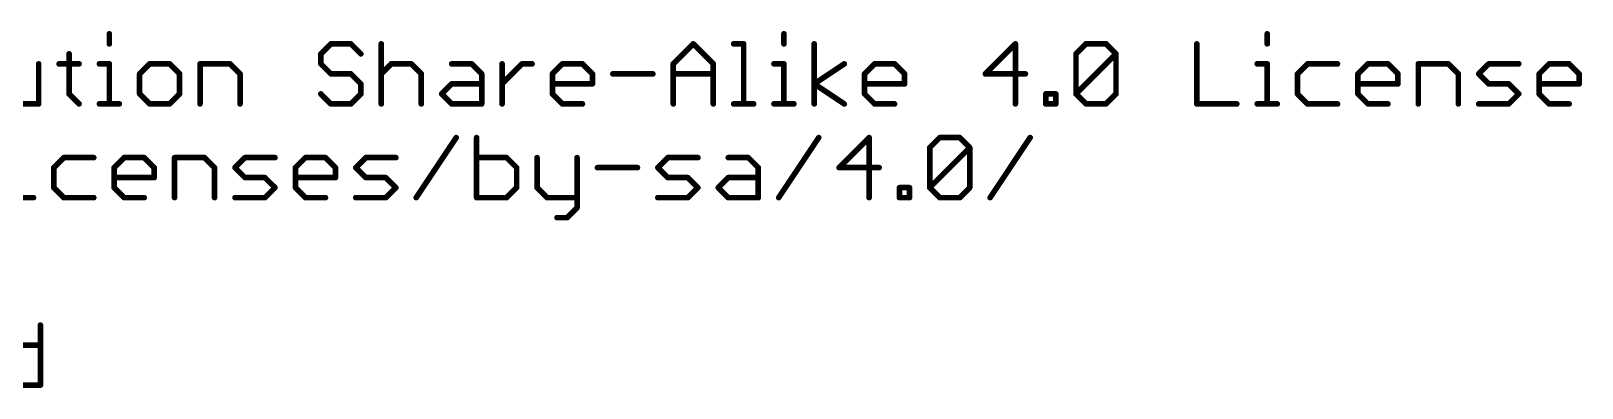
# Model space of a CAD drawing. Extents: x -29 to 79, y -27 to 74.
# Drawn here: x 35.87 to 77.9, y -26.67 to -17 of the extents above; entities that cross this region are included whole.
import ezdxf

# ---------------------------------------------------------------- set-up
doc = ezdxf.new("R2010")
doc.units = 0
doc.layers.add('51', color=53, linetype='CONTINUOUS')

msp = doc.modelspace()

# ---------------------------------------------------------------- linework, layer by layer
at = {"layer": '51', "const_width": 0.1524}
for points in [[(37.9879, -17.0756), (37.9879, -17.3468)], [(56.2695, -17.0756), (56.2695, -17.3468)], [(69.3667, -17.0756), (69.3667, -17.3468)], [(36.8965, -17.618), (36.8965, -18.7026)], [(43.9908, -17.3468), (43.7197, -17.618)], [(43.7197, -17.618), (43.7197, -17.8891)], [(44.5331, -17.3468), (43.9908, -17.3468)], [(44.8043, -17.618), (44.5331, -17.3468)], [(45.3568, -17.3468), (45.3568, -18.9738)], [(53.2697, -17.8891), (53.8121, -17.3468)], [(53.8121, -17.3468), (54.3544, -17.8891)], [(54.9069, -17.3468), (55.1781, -17.3468)], [(55.1781, -17.3468), (55.1781, -18.9738)], [(57.0898, -18.9738), (57.0898, -17.3468)], [(62.5419, -17.3468), (61.7284, -18.1603)], [(62.5419, -18.9738), (62.5419, -17.3468)], [(64.1841, -17.618), (64.4553, -17.3468)], [(64.1841, -18.7026), (64.1841, -17.618)], [(64.1841, -18.7026), (65.2688, -17.618)], [(64.4553, -17.3468), (64.9976, -17.3468)], [(64.9976, -17.3468), (65.2688, -17.618)], [(65.2688, -17.618), (65.2688, -18.7026)], [(67.4584, -17.3468), (67.4584, -18.9738)], [(36.0728, -18.9738), (36.0728, -17.8891)], [(36.6253, -17.8891), (37.1676, -17.8891)], [(37.7167, -17.8891), (37.9879, -17.8891)], [(37.9879, -17.8891), (37.9879, -18.9738)], [(39.0793, -17.8891), (38.8082, -18.1603)], [(39.6217, -17.8891), (39.0793, -17.8891)], [(39.8928, -18.1603), (39.6217, -17.8891)], [(40.4453, -18.9738), (40.4453, -17.8891)], [(40.4453, -17.8891), (41.2588, -17.8891)], [(41.2588, -17.8891), (41.53, -18.1603)], [(43.7197, -17.8891), (43.9908, -18.1603)], [(45.3568, -18.1603), (45.628, -17.8891)], [(45.628, -17.8891), (46.1703, -17.8891)], [(46.1703, -17.8891), (46.4415, -18.1603)], [(47.2651, -17.8891), (47.8075, -17.8891)], [(47.8075, -17.8891), (48.0786, -18.1603)], [(48.6311, -18.9738), (48.6311, -17.8891)], [(48.6311, -18.4315), (49.1735, -17.8891)], [(49.1735, -17.8891), (49.4446, -17.8891)], [(49.9954, -18.1603), (50.2666, -17.8891)], [(50.2666, -17.8891), (50.8089, -17.8891)], [(50.8089, -17.8891), (51.0801, -18.1603)], [(53.2697, -18.9738), (53.2697, -17.8891)], [(54.3544, -17.8891), (54.3544, -18.9738)], [(55.9983, -17.8891), (56.2695, -17.8891)], [(56.2695, -17.8891), (56.2695, -18.9738)], [(57.0898, -18.4315), (57.9033, -17.8891)], [(58.4541, -18.1603), (58.7252, -17.8891)], [(58.7252, -17.8891), (59.2676, -17.8891)], [(59.2676, -17.8891), (59.5387, -18.1603)], [(69.0956, -17.8891), (69.3667, -17.8891)], [(69.3667, -17.8891), (69.3667, -18.9738)], [(70.4582, -17.8891), (70.187, -18.1603)], [(71.2717, -17.8891), (70.4582, -17.8891)], [(71.8242, -18.1603), (72.0953, -17.8891)], [(72.0953, -17.8891), (72.6377, -17.8891)], [(72.6377, -17.8891), (72.9088, -18.1603)], [(73.4613, -18.9738), (73.4613, -17.8891)], [(73.4613, -17.8891), (74.2748, -17.8891)], [(74.2748, -17.8891), (74.546, -18.1603)], [(75.0985, -18.1603), (75.3696, -17.8891)], [(75.3696, -17.8891), (76.1831, -17.8891)], [(76.7356, -18.1603), (77.0068, -17.8891)], [(77.0068, -17.8891), (77.5491, -17.8891)], [(77.5491, -17.8891), (77.8203, -18.1603)], [(38.8082, -18.1603), (38.8082, -18.7026)], [(39.8928, -18.7026), (39.8928, -18.1603)], [(41.53, -18.1603), (41.53, -18.9738)], [(43.9908, -18.1603), (44.5331, -18.1603)], [(44.5331, -18.1603), (44.8043, -18.4315)], [(44.8043, -18.4315), (44.8043, -18.7026)], [(46.4415, -18.1603), (46.4415, -18.9738)], [(46.994, -18.7026), (47.2651, -18.4315)], [(47.2651, -18.4315), (48.0786, -18.4315)], [(48.0786, -18.1603), (48.0786, -18.9738)], [(49.9954, -18.7026), (49.9954, -18.1603)], [(51.0801, -18.4315), (49.9954, -18.4315)], [(51.0801, -18.1603), (51.0801, -18.4315)], [(51.6326, -18.1603), (52.7172, -18.1603)], [(53.2697, -18.1603), (54.3544, -18.1603)], [(57.9033, -18.9738), (57.0898, -18.4315)], [(58.4541, -18.7026), (58.4541, -18.1603)], [(59.5387, -18.4315), (58.4541, -18.4315)], [(59.5387, -18.1603), (59.5387, -18.4315)], [(61.7284, -18.1603), (62.813, -18.1603)], [(70.187, -18.1603), (70.187, -18.7026)], [(71.8242, -18.7026), (71.8242, -18.1603)], [(72.9088, -18.4315), (71.8242, -18.4315)], [(72.9088, -18.1603), (72.9088, -18.4315)], [(74.546, -18.1603), (74.546, -18.9738)], [(75.3696, -18.4315), (75.0985, -18.1603)], [(75.912, -18.4315), (75.3696, -18.4315)], [(76.1831, -18.7026), (75.912, -18.4315)], [(76.7356, -18.7026), (76.7356, -18.1603)], [(77.8203, -18.4315), (76.7356, -18.4315)], [(77.8203, -18.1603), (77.8203, -18.4315)], [(35.2593, -18.9738), (36.0728, -18.9738)], [(36.8965, -18.7026), (37.1676, -18.9738)], [(37.7167, -18.9738), (38.2591, -18.9738)], [(38.8082, -18.7026), (39.0793, -18.9738)], [(39.0793, -18.9738), (39.6217, -18.9738)], [(39.6217, -18.9738), (39.8928, -18.7026)], [(43.9908, -18.9738), (43.7197, -18.7026)], [(44.5331, -18.9738), (43.9908, -18.9738)], [(44.8043, -18.7026), (44.5331, -18.9738)], [(47.2651, -18.9738), (46.994, -18.7026)], [(48.0786, -18.9738), (47.2651, -18.9738)], [(50.2666, -18.9738), (49.9954, -18.7026)], [(50.8089, -18.9738), (50.2666, -18.9738)], [(54.9069, -18.9738), (55.4492, -18.9738)], [(55.9983, -18.9738), (56.5407, -18.9738)], [(58.7252, -18.9738), (58.4541, -18.7026)], [(59.2676, -18.9738), (58.7252, -18.9738)], [(63.3655, -18.9738), (63.3655, -18.7026)], [(63.3655, -18.7026), (63.6367, -18.7026)], [(63.6367, -18.9738), (63.3655, -18.9738)], [(63.6367, -18.7026), (63.6367, -18.9738)], [(64.4553, -18.9738), (64.1841, -18.7026)], [(64.9976, -18.9738), (64.4553, -18.9738)], [(65.2688, -18.7026), (64.9976, -18.9738)], [(67.4584, -18.9738), (68.5431, -18.9738)], [(69.0956, -18.9738), (69.6379, -18.9738)], [(70.187, -18.7026), (70.4582, -18.9738)], [(70.4582, -18.9738), (71.2717, -18.9738)], [(72.0953, -18.9738), (71.8242, -18.7026)], [(72.6377, -18.9738), (72.0953, -18.9738)], [(75.0985, -18.9738), (75.912, -18.9738)], [(75.912, -18.9738), (76.1831, -18.7026)], [(77.0068, -18.9738), (76.7356, -18.7026)], [(77.5491, -18.9738), (77.0068, -18.9738)], [(46.3038, -21.5138), (47.3885, -19.8868)], [(47.941, -19.8868), (47.941, -21.5138)], [(56.1267, -21.5138), (57.2114, -19.8868)], [(58.5774, -19.8868), (57.7639, -20.7003)], [(58.5774, -21.5138), (58.5774, -19.8868)], [(60.2196, -20.158), (60.4908, -19.8868)], [(60.2196, -21.2426), (60.2196, -20.158)], [(60.2196, -21.2426), (61.3043, -20.158)], [(60.4908, -19.8868), (61.0331, -19.8868)], [(61.0331, -19.8868), (61.3043, -20.158)], [(61.3043, -20.158), (61.3043, -21.2426)], [(61.8568, -21.5138), (62.9414, -19.8868)], [(36.752, -20.4291), (36.4809, -20.7003)], [(37.5655, -20.4291), (36.752, -20.4291)], [(38.118, -20.7003), (38.3892, -20.4291)], [(38.3892, -20.4291), (38.9315, -20.4291)], [(38.9315, -20.4291), (39.2027, -20.7003)], [(39.7552, -21.5138), (39.7552, -20.4291)], [(39.7552, -20.4291), (40.5687, -20.4291)], [(40.5687, -20.4291), (40.8398, -20.7003)], [(41.3923, -20.7003), (41.6635, -20.4291)], [(41.6635, -20.4291), (42.477, -20.4291)], [(43.0295, -20.7003), (43.3006, -20.4291)], [(43.3006, -20.4291), (43.843, -20.4291)], [(43.843, -20.4291), (44.1141, -20.7003)], [(44.6666, -20.7003), (44.9378, -20.4291)], [(44.9378, -20.4291), (45.7513, -20.4291)], [(48.7544, -20.4291), (47.941, -20.4291)], [(49.0256, -20.7003), (48.7544, -20.4291)], [(49.5781, -20.4291), (49.5781, -21.2426)], [(50.6628, -20.4291), (50.6628, -21.785)], [(52.8524, -20.7003), (53.1236, -20.4291)], [(53.1236, -20.4291), (53.9371, -20.4291)], [(54.7607, -20.4291), (55.3031, -20.4291)], [(55.3031, -20.4291), (55.5742, -20.7003)], [(36.4809, -20.7003), (36.4809, -21.2426)], [(38.118, -21.2426), (38.118, -20.7003)], [(39.2027, -20.9715), (38.118, -20.9715)], [(39.2027, -20.7003), (39.2027, -20.9715)], [(40.8398, -20.7003), (40.8398, -21.5138)], [(41.6635, -20.9715), (41.3923, -20.7003)], [(42.2058, -20.9715), (41.6635, -20.9715)], [(42.477, -21.2426), (42.2058, -20.9715)], [(43.0295, -21.2426), (43.0295, -20.7003)], [(44.1141, -20.9715), (43.0295, -20.9715)], [(44.1141, -20.7003), (44.1141, -20.9715)], [(44.9378, -20.9715), (44.6666, -20.7003)], [(45.4801, -20.9715), (44.9378, -20.9715)], [(45.7513, -21.2426), (45.4801, -20.9715)], [(49.0256, -21.2426), (49.0256, -20.7003)], [(51.2153, -20.7003), (52.2999, -20.7003)], [(53.1236, -20.9715), (52.8524, -20.7003)], [(53.6659, -20.9715), (53.1236, -20.9715)], [(53.9371, -21.2426), (53.6659, -20.9715)], [(54.4896, -21.2426), (54.7607, -20.9715)], [(54.7607, -20.9715), (55.5742, -20.9715)], [(55.5742, -20.7003), (55.5742, -21.5138)], [(57.7639, -20.7003), (58.8485, -20.7003)], [(36.4809, -21.2426), (36.752, -21.5138)], [(38.3892, -21.5138), (38.118, -21.2426)], [(42.2058, -21.5138), (42.477, -21.2426)], [(43.3006, -21.5138), (43.0295, -21.2426)], [(45.4801, -21.5138), (45.7513, -21.2426)], [(48.7544, -21.5138), (49.0256, -21.2426)], [(49.5781, -21.2426), (49.8493, -21.5138)], [(53.6659, -21.5138), (53.9371, -21.2426)], [(54.7607, -21.5138), (54.4896, -21.2426)], [(59.401, -21.5138), (59.401, -21.2426)], [(59.401, -21.2426), (59.6722, -21.2426)], [(59.6722, -21.2426), (59.6722, -21.5138)], [(60.4908, -21.5138), (60.2196, -21.2426)], [(61.3043, -21.2426), (61.0331, -21.5138)], [(35.3894, -21.5138), (35.9317, -21.5138)], [(36.752, -21.5138), (37.5655, -21.5138)], [(38.9315, -21.5138), (38.3892, -21.5138)], [(41.3923, -21.5138), (42.2058, -21.5138)], [(43.843, -21.5138), (43.3006, -21.5138)], [(44.6666, -21.5138), (45.4801, -21.5138)], [(47.941, -21.5138), (48.7544, -21.5138)], [(49.8493, -21.5138), (50.6628, -21.5138)], [(50.6628, -21.785), (50.3916, -22.0561)], [(52.8524, -21.5138), (53.6659, -21.5138)], [(55.5742, -21.5138), (54.7607, -21.5138)], [(59.6722, -21.5138), (59.401, -21.5138)], [(61.0331, -21.5138), (60.4908, -21.5138)], [(50.3916, -22.0561), (50.1204, -22.0561)], [(36.121, -24.9668), (36.121, -26.5938)], [(35.3075, -25.5091), (36.121, -25.5091)], [(36.121, -26.5938), (35.3075, -26.5938)]]:
    msp.add_lwpolyline(points, dxfattribs=at)
at = {"layer": '51', "const_width": 0.0762}
for points in [[(38.026, -17.0756, 1), (37.9498, -17.0756)], [(56.3076, -17.0756, 1), (56.2314, -17.0756)], [(69.4048, -17.0756, 1), (69.3286, -17.0756)], [(36.9346, -17.618, 1), (36.8584, -17.618)], [(37.9498, -17.3468, 1), (38.026, -17.3468)], [(43.6927, -17.591, 1), (43.7466, -17.6449)], [(43.7578, -17.618, 1), (43.6816, -17.618)], [(43.9908, -17.3087, 1), (43.9908, -17.3849)], [(44.0178, -17.3738, 1), (43.9639, -17.3199)], [(44.5601, -17.3199, 1), (44.5062, -17.3738)], [(44.5331, -17.3849, 1), (44.5331, -17.3087)], [(44.7774, -17.6449, 1), (44.8313, -17.591)], [(45.3949, -17.3468, 1), (45.3187, -17.3468)], [(53.839, -17.3199, 1), (53.7851, -17.3738)], [(53.839, -17.3738, 1), (53.7851, -17.3199)], [(54.9069, -17.3087, 1), (54.9069, -17.3849)], [(55.2162, -17.3468, 1), (55.14, -17.3468)], [(55.1781, -17.3849, 1), (55.1781, -17.3087)], [(56.2314, -17.3468, 1), (56.3076, -17.3468)], [(57.1279, -17.3468, 1), (57.0517, -17.3468)], [(62.58, -17.3468, 1), (62.5038, -17.3468)], [(62.5688, -17.3738, 1), (62.5149, -17.3199)], [(64.2222, -17.618, 1), (64.146, -17.618)], [(64.1572, -17.591, 1), (64.211, -17.6449)], [(64.4553, -17.3087, 1), (64.4553, -17.3849)], [(64.4822, -17.3738, 1), (64.4283, -17.3199)], [(65.0245, -17.3199, 1), (64.9707, -17.3738)], [(64.9976, -17.3849, 1), (64.9976, -17.3087)], [(65.3069, -17.618, 1), (65.2307, -17.618)], [(65.2957, -17.6449, 1), (65.2418, -17.591)], [(65.2418, -17.6449, 1), (65.2957, -17.591)], [(67.4965, -17.3468, 1), (67.4203, -17.3468)], [(69.3286, -17.3468, 1), (69.4048, -17.3468)], [(36.1109, -17.8891, 1), (36.0347, -17.8891)], [(36.6253, -17.851, 1), (36.6253, -17.9272)], [(37.1676, -17.9272, 1), (37.1676, -17.851)], [(37.7167, -17.851, 1), (37.7167, -17.9272)], [(38.026, -17.8891, 1), (37.9498, -17.8891)], [(37.9879, -17.9272, 1), (37.9879, -17.851)], [(39.0793, -17.851, 1), (39.0793, -17.9272)], [(39.1063, -17.9161, 1), (39.0524, -17.8622)], [(39.6486, -17.8622, 1), (39.5947, -17.9161)], [(39.6217, -17.9272, 1), (39.6217, -17.851)], [(40.4834, -17.8891, 1), (40.4072, -17.8891)], [(40.4453, -17.851, 1), (40.4453, -17.9272)], [(41.2858, -17.8622, 1), (41.2319, -17.9161)], [(41.2588, -17.9272, 1), (41.2588, -17.851)], [(43.7466, -17.8622, 1), (43.6927, -17.9161)], [(43.6816, -17.8891, 1), (43.7578, -17.8891)], [(45.628, -17.851, 1), (45.628, -17.9272)], [(45.6549, -17.9161, 1), (45.601, -17.8622)], [(46.1972, -17.8622, 1), (46.1434, -17.9161)], [(46.1703, -17.9272, 1), (46.1703, -17.851)], [(47.2651, -17.851, 1), (47.2651, -17.9272)], [(47.8344, -17.8622, 1), (47.7805, -17.9161)], [(47.8075, -17.9272, 1), (47.8075, -17.851)], [(48.6692, -17.8891, 1), (48.593, -17.8891)], [(49.1735, -17.851, 1), (49.1735, -17.9272)], [(49.2004, -17.9161, 1), (49.1465, -17.8622)], [(49.4446, -17.9272, 1), (49.4446, -17.851)], [(50.2666, -17.851, 1), (50.2666, -17.9272)], [(50.2935, -17.9161, 1), (50.2396, -17.8622)], [(50.8359, -17.8622, 1), (50.782, -17.9161)], [(50.8089, -17.9272, 1), (50.8089, -17.851)], [(53.3078, -17.8891, 1), (53.2316, -17.8891)], [(53.2428, -17.8622, 1), (53.2967, -17.9161)], [(54.3925, -17.8891, 1), (54.3163, -17.8891)], [(54.3274, -17.9161, 1), (54.3813, -17.8622)], [(55.9983, -17.851, 1), (55.9983, -17.9272)], [(56.3076, -17.8891, 1), (56.2314, -17.8891)], [(56.2695, -17.9272, 1), (56.2695, -17.851)], [(57.9244, -17.9208, 1), (57.8821, -17.8574)], [(58.7252, -17.851, 1), (58.7252, -17.9272)], [(58.7522, -17.9161, 1), (58.6983, -17.8622)], [(59.2945, -17.8622, 1), (59.2406, -17.9161)], [(59.2676, -17.9272, 1), (59.2676, -17.851)], [(69.0956, -17.851, 1), (69.0956, -17.9272)], [(69.4048, -17.8891, 1), (69.3286, -17.8891)], [(69.3667, -17.9272, 1), (69.3667, -17.851)], [(70.4582, -17.851, 1), (70.4582, -17.9272)], [(70.4851, -17.9161, 1), (70.4312, -17.8622)], [(71.2717, -17.9272, 1), (71.2717, -17.851)], [(72.0953, -17.851, 1), (72.0953, -17.9272)], [(72.1223, -17.9161, 1), (72.0684, -17.8622)], [(72.6646, -17.8622, 1), (72.6107, -17.9161)], [(72.6377, -17.9272, 1), (72.6377, -17.851)], [(73.4994, -17.8891, 1), (73.4232, -17.8891)], [(73.4613, -17.851, 1), (73.4613, -17.9272)], [(74.3018, -17.8622, 1), (74.2479, -17.9161)], [(74.2748, -17.9272, 1), (74.2748, -17.851)], [(75.3696, -17.851, 1), (75.3696, -17.9272)], [(75.3966, -17.9161, 1), (75.3427, -17.8622)], [(76.1831, -17.9272, 1), (76.1831, -17.851)], [(77.0068, -17.851, 1), (77.0068, -17.9272)], [(77.0337, -17.9161, 1), (76.9799, -17.8622)], [(77.5761, -17.8622, 1), (77.5222, -17.9161)], [(77.5491, -17.9272, 1), (77.5491, -17.851)], [(38.8463, -18.1603, 1), (38.7701, -18.1603)], [(38.7812, -18.1334, 1), (38.8351, -18.1872)], [(39.9309, -18.1603, 1), (39.8547, -18.1603)], [(39.8659, -18.1872, 1), (39.9198, -18.1334)], [(41.5681, -18.1603, 1), (41.4919, -18.1603)], [(41.5031, -18.1872, 1), (41.5569, -18.1334)], [(43.9908, -18.1222, 1), (43.9908, -18.1984)], [(43.9639, -18.1872, 1), (44.0178, -18.1334)], [(44.5601, -18.1334, 1), (44.5062, -18.1872)], [(44.5331, -18.1984, 1), (44.5331, -18.1222)], [(44.8424, -18.4315, 1), (44.7662, -18.4315)], [(44.7774, -18.4584, 1), (44.8313, -18.4045)], [(45.3299, -18.1334, 1), (45.3838, -18.1872)], [(46.4796, -18.1603, 1), (46.4034, -18.1603)], [(46.4145, -18.1872, 1), (46.4684, -18.1334)], [(47.2651, -18.3934, 1), (47.2651, -18.4696)], [(47.2921, -18.4584, 1), (47.2382, -18.4045)], [(48.1167, -18.1603, 1), (48.0405, -18.1603)], [(48.0517, -18.1872, 1), (48.1056, -18.1334)], [(48.0786, -18.4696, 1), (48.0786, -18.3934)], [(48.6042, -18.4045, 1), (48.6581, -18.4584)], [(50.0335, -18.1603, 1), (49.9573, -18.1603)], [(49.9954, -18.3934, 1), (49.9954, -18.4696)], [(49.9685, -18.1334, 1), (50.0224, -18.1872)], [(51.1182, -18.1603, 1), (51.042, -18.1603)], [(51.042, -18.4315, 1), (51.1182, -18.4315)], [(51.0531, -18.1872, 1), (51.107, -18.1334)], [(51.0801, -18.4696, 1), (51.0801, -18.3934)], [(51.6326, -18.1222, 1), (51.6326, -18.1984)], [(52.7172, -18.1984, 1), (52.7172, -18.1222)], [(53.2697, -18.1222, 1), (53.2697, -18.1984)], [(54.3544, -18.1984, 1), (54.3544, -18.1222)], [(57.1109, -18.3998, 1), (57.0686, -18.4632)], [(57.0686, -18.3998, 1), (57.1109, -18.4632)], [(58.4922, -18.1603, 1), (58.416, -18.1603)], [(58.4271, -18.1334, 1), (58.481, -18.1872)], [(58.4541, -18.3934, 1), (58.4541, -18.4696)], [(59.5768, -18.1603, 1), (59.5006, -18.1603)], [(59.5006, -18.4315, 1), (59.5768, -18.4315)], [(59.5118, -18.1872, 1), (59.5657, -18.1334)], [(59.5387, -18.4696, 1), (59.5387, -18.3934)], [(61.7284, -18.1222, 1), (61.7284, -18.1984)], [(61.7014, -18.1334, 1), (61.7553, -18.1872)], [(62.813, -18.1984, 1), (62.813, -18.1222)], [(70.2251, -18.1603, 1), (70.1489, -18.1603)], [(70.1601, -18.1334, 1), (70.214, -18.1872)], [(71.8623, -18.1603, 1), (71.7861, -18.1603)], [(71.7972, -18.1334, 1), (71.8511, -18.1872)], [(71.8242, -18.3934, 1), (71.8242, -18.4696)], [(72.9469, -18.1603, 1), (72.8707, -18.1603)], [(72.8707, -18.4315, 1), (72.9469, -18.4315)], [(72.8819, -18.1872, 1), (72.9358, -18.1334)], [(72.9088, -18.4696, 1), (72.9088, -18.3934)], [(74.5841, -18.1603, 1), (74.5079, -18.1603)], [(74.519, -18.1872, 1), (74.5729, -18.1334)], [(75.1254, -18.1334, 1), (75.0715, -18.1872)], [(75.0715, -18.1334, 1), (75.1254, -18.1872)], [(75.3696, -18.3934, 1), (75.3696, -18.4696)], [(75.3427, -18.4584, 1), (75.3966, -18.4045)], [(75.9389, -18.4045, 1), (75.885, -18.4584)], [(75.912, -18.4696, 1), (75.912, -18.3934)], [(76.7737, -18.1603, 1), (76.6975, -18.1603)], [(76.7356, -18.3934, 1), (76.7356, -18.4696)], [(76.7087, -18.1334, 1), (76.7626, -18.1872)], [(77.8584, -18.1603, 1), (77.7822, -18.1603)], [(77.7822, -18.4315, 1), (77.8584, -18.4315)], [(77.7934, -18.1872, 1), (77.8472, -18.1334)], [(77.8203, -18.4696, 1), (77.8203, -18.3934)], [(36.0728, -19.0119, 1), (36.0728, -18.9357)], [(36.9234, -18.6757, 1), (36.8695, -18.7296)], [(36.8584, -18.7026, 1), (36.9346, -18.7026)], [(37.1407, -19.0007, 1), (37.1946, -18.9469)], [(37.7167, -18.9357, 1), (37.7167, -19.0119)], [(38.2591, -19.0119, 1), (38.2591, -18.9357)], [(38.8351, -18.6757, 1), (38.7812, -18.7296)], [(38.7701, -18.7026, 1), (38.8463, -18.7026)], [(39.0793, -18.9357, 1), (39.0793, -19.0119)], [(39.0524, -19.0007, 1), (39.1063, -18.9469)], [(39.5947, -18.9469, 1), (39.6486, -19.0007)], [(39.6217, -19.0119, 1), (39.6217, -18.9357)], [(39.8547, -18.7026, 1), (39.9309, -18.7026)], [(39.9198, -18.7296, 1), (39.8659, -18.6757)], [(43.7466, -18.6757, 1), (43.6927, -18.7296)], [(43.9908, -18.9357, 1), (43.9908, -19.0119)], [(43.9639, -19.0007, 1), (44.0178, -18.9469)], [(44.5062, -18.9469, 1), (44.5601, -19.0007)], [(44.5331, -19.0119, 1), (44.5331, -18.9357)], [(44.7662, -18.7026, 1), (44.8424, -18.7026)], [(44.8313, -18.7296, 1), (44.7774, -18.6757)], [(47.0209, -18.6757, 1), (46.967, -18.7296)], [(46.967, -18.6757, 1), (47.0209, -18.7296)], [(47.2651, -18.9357, 1), (47.2651, -19.0119)], [(47.2382, -19.0007, 1), (47.2921, -18.9469)], [(48.0786, -19.0119, 1), (48.0786, -18.9357)], [(50.0224, -18.6757, 1), (49.9685, -18.7296)], [(49.9573, -18.7026, 1), (50.0335, -18.7026)], [(50.2666, -18.9357, 1), (50.2666, -19.0119)], [(50.2396, -19.0007, 1), (50.2935, -18.9469)], [(50.8089, -19.0119, 1), (50.8089, -18.9357)], [(54.9069, -18.9357, 1), (54.9069, -19.0119)], [(55.4492, -19.0119, 1), (55.4492, -18.9357)], [(55.9983, -18.9357, 1), (55.9983, -19.0119)], [(56.5407, -19.0119, 1), (56.5407, -18.9357)], [(57.8821, -19.0055, 1), (57.9244, -18.9421)], [(58.481, -18.6757, 1), (58.4271, -18.7296)], [(58.416, -18.7026, 1), (58.4922, -18.7026)], [(58.7252, -18.9357, 1), (58.7252, -19.0119)], [(58.6983, -19.0007, 1), (58.7522, -18.9469)], [(59.2676, -19.0119, 1), (59.2676, -18.9357)], [(63.4036, -18.7026, 1), (63.3274, -18.7026)], [(63.3655, -18.6645, 1), (63.3655, -18.7407)], [(63.3655, -18.9357, 1), (63.3655, -19.0119)], [(63.6748, -18.7026, 1), (63.5986, -18.7026)], [(63.6367, -18.7407, 1), (63.6367, -18.6645)], [(63.6367, -19.0119, 1), (63.6367, -18.9357)], [(64.211, -18.6757, 1), (64.1572, -18.7296)], [(64.1572, -18.6757, 1), (64.211, -18.7296)], [(64.146, -18.7026, 1), (64.2222, -18.7026)], [(64.4553, -18.9357, 1), (64.4553, -19.0119)], [(64.4283, -19.0007, 1), (64.4822, -18.9469)], [(64.9707, -18.9469, 1), (65.0245, -19.0007)], [(64.9976, -19.0119, 1), (64.9976, -18.9357)], [(65.2307, -18.7026, 1), (65.3069, -18.7026)], [(65.2957, -18.7296, 1), (65.2418, -18.6757)], [(67.4584, -18.9357, 1), (67.4584, -19.0119)], [(68.5431, -19.0119, 1), (68.5431, -18.9357)], [(69.0956, -18.9357, 1), (69.0956, -19.0119)], [(69.6379, -19.0119, 1), (69.6379, -18.9357)], [(70.214, -18.6757, 1), (70.1601, -18.7296)], [(70.1489, -18.7026, 1), (70.2251, -18.7026)], [(70.4582, -18.9357, 1), (70.4582, -19.0119)], [(70.4312, -19.0007, 1), (70.4851, -18.9469)], [(71.2717, -19.0119, 1), (71.2717, -18.9357)], [(71.8511, -18.6757, 1), (71.7972, -18.7296)], [(71.7861, -18.7026, 1), (71.8623, -18.7026)], [(72.0953, -18.9357, 1), (72.0953, -19.0119)], [(72.0684, -19.0007, 1), (72.1223, -18.9469)], [(72.6377, -19.0119, 1), (72.6377, -18.9357)], [(75.0985, -18.9357, 1), (75.0985, -19.0119)], [(75.885, -18.9469, 1), (75.9389, -19.0007)], [(75.912, -19.0119, 1), (75.912, -18.9357)], [(76.2101, -18.7296, 1), (76.1562, -18.6757)], [(76.1562, -18.7296, 1), (76.2101, -18.6757)], [(76.7626, -18.6757, 1), (76.7087, -18.7296)], [(76.6975, -18.7026, 1), (76.7737, -18.7026)], [(77.0068, -18.9357, 1), (77.0068, -19.0119)], [(76.9799, -19.0007, 1), (77.0337, -18.9469)], [(77.5491, -19.0119, 1), (77.5491, -18.9357)], [(36.0347, -18.9738, 1), (36.1109, -18.9738)], [(37.9498, -18.9738, 1), (38.026, -18.9738)], [(40.4072, -18.9738, 1), (40.4834, -18.9738)], [(41.4919, -18.9738, 1), (41.5681, -18.9738)], [(45.3187, -18.9738, 1), (45.3949, -18.9738)], [(46.4034, -18.9738, 1), (46.4796, -18.9738)], [(48.0405, -18.9738, 1), (48.1167, -18.9738)], [(48.593, -18.9738, 1), (48.6692, -18.9738)], [(53.2316, -18.9738, 1), (53.3078, -18.9738)], [(54.3163, -18.9738, 1), (54.3925, -18.9738)], [(55.14, -18.9738, 1), (55.2162, -18.9738)], [(56.2314, -18.9738, 1), (56.3076, -18.9738)], [(57.0517, -18.9738, 1), (57.1279, -18.9738)], [(62.5038, -18.9738, 1), (62.58, -18.9738)], [(63.3274, -18.9738, 1), (63.4036, -18.9738)], [(63.5986, -18.9738, 1), (63.6748, -18.9738)], [(67.4203, -18.9738, 1), (67.4965, -18.9738)], [(69.3286, -18.9738, 1), (69.4048, -18.9738)], [(73.4232, -18.9738, 1), (73.4994, -18.9738)], [(74.5079, -18.9738, 1), (74.5841, -18.9738)], [(47.4202, -19.9079, 1), (47.3568, -19.8657)], [(47.9791, -19.8868, 1), (47.9029, -19.8868)], [(57.2431, -19.9079, 1), (57.1797, -19.8657)], [(58.6155, -19.8868, 1), (58.5393, -19.8868)], [(58.6043, -19.9138, 1), (58.5504, -19.8599)], [(60.2577, -20.158, 1), (60.1815, -20.158)], [(60.1927, -20.131, 1), (60.2466, -20.1849)], [(60.4908, -19.8487, 1), (60.4908, -19.9249)], [(60.5177, -19.9138, 1), (60.4638, -19.8599)], [(61.0601, -19.8599, 1), (61.0062, -19.9138)], [(61.0331, -19.9249, 1), (61.0331, -19.8487)], [(61.3424, -20.158, 1), (61.2662, -20.158)], [(61.3312, -20.1849, 1), (61.2773, -20.131)], [(61.2773, -20.1849, 1), (61.3312, -20.131)], [(62.9731, -19.9079, 1), (62.9097, -19.8657)], [(36.752, -20.391, 1), (36.752, -20.4672)], [(36.779, -20.4561, 1), (36.7251, -20.4022)], [(37.5655, -20.4672, 1), (37.5655, -20.391)], [(38.3892, -20.391, 1), (38.3892, -20.4672)], [(38.4161, -20.4561, 1), (38.3622, -20.4022)], [(38.9584, -20.4022, 1), (38.9046, -20.4561)], [(38.9315, -20.4672, 1), (38.9315, -20.391)], [(39.7933, -20.4291, 1), (39.7171, -20.4291)], [(39.7552, -20.391, 1), (39.7552, -20.4672)], [(40.5956, -20.4022, 1), (40.5417, -20.4561)], [(40.5687, -20.4672, 1), (40.5687, -20.391)], [(41.6635, -20.391, 1), (41.6635, -20.4672)], [(41.6904, -20.4561, 1), (41.6365, -20.4022)], [(42.477, -20.4672, 1), (42.477, -20.391)], [(43.3006, -20.391, 1), (43.3006, -20.4672)], [(43.3276, -20.4561, 1), (43.2737, -20.4022)], [(43.8699, -20.4022, 1), (43.816, -20.4561)], [(43.843, -20.4672, 1), (43.843, -20.391)], [(44.9378, -20.391, 1), (44.9378, -20.4672)], [(44.9647, -20.4561, 1), (44.9109, -20.4022)], [(45.7513, -20.4672, 1), (45.7513, -20.391)], [(47.941, -20.391, 1), (47.941, -20.4672)], [(48.7814, -20.4022, 1), (48.7275, -20.4561)], [(48.7544, -20.4672, 1), (48.7544, -20.391)], [(49.6162, -20.4291, 1), (49.54, -20.4291)], [(50.7009, -20.4291, 1), (50.6247, -20.4291)], [(53.1236, -20.391, 1), (53.1236, -20.4672)], [(53.1505, -20.4561, 1), (53.0966, -20.4022)], [(53.9371, -20.4672, 1), (53.9371, -20.391)], [(54.7607, -20.391, 1), (54.7607, -20.4672)], [(55.33, -20.4022, 1), (55.2761, -20.4561)], [(55.3031, -20.4672, 1), (55.3031, -20.391)], [(36.519, -20.7003, 1), (36.4428, -20.7003)], [(36.4539, -20.6734, 1), (36.5078, -20.7272)], [(38.1561, -20.7003, 1), (38.0799, -20.7003)], [(38.118, -20.9334, 1), (38.118, -21.0096)], [(38.0911, -20.6734, 1), (38.145, -20.7272)], [(39.2408, -20.7003, 1), (39.1646, -20.7003)], [(39.1646, -20.9715, 1), (39.2408, -20.9715)], [(39.1757, -20.7272, 1), (39.2296, -20.6734)], [(39.2027, -21.0096, 1), (39.2027, -20.9334)], [(40.8779, -20.7003, 1), (40.8017, -20.7003)], [(40.8129, -20.7272, 1), (40.8668, -20.6734)], [(41.4193, -20.6734, 1), (41.3654, -20.7272)], [(41.3654, -20.6734, 1), (41.4193, -20.7272)], [(41.6635, -20.9334, 1), (41.6635, -21.0096)], [(41.6365, -20.9984, 1), (41.6904, -20.9445)], [(42.2328, -20.9445, 1), (42.1789, -20.9984)], [(42.2058, -21.0096, 1), (42.2058, -20.9334)], [(43.0676, -20.7003, 1), (42.9914, -20.7003)], [(43.0025, -20.6734, 1), (43.0564, -20.7272)], [(43.0295, -20.9334, 1), (43.0295, -21.0096)], [(44.1522, -20.7003, 1), (44.076, -20.7003)], [(44.076, -20.9715, 1), (44.1522, -20.9715)], [(44.0872, -20.7272, 1), (44.1411, -20.6734)], [(44.1141, -21.0096, 1), (44.1141, -20.9334)], [(44.6936, -20.6734, 1), (44.6397, -20.7272)], [(44.6397, -20.6734, 1), (44.6936, -20.7272)], [(44.9378, -20.9334, 1), (44.9378, -21.0096)], [(44.9109, -20.9984, 1), (44.9647, -20.9445)], [(45.5071, -20.9445, 1), (45.4532, -20.9984)], [(45.4801, -21.0096, 1), (45.4801, -20.9334)], [(49.0637, -20.7003, 1), (48.9875, -20.7003)], [(48.9987, -20.7272, 1), (49.0526, -20.6734)], [(51.2153, -20.6622, 1), (51.2153, -20.7384)], [(52.2999, -20.7384, 1), (52.2999, -20.6622)], [(52.8794, -20.6734, 1), (52.8255, -20.7272)], [(52.8255, -20.6734, 1), (52.8794, -20.7272)], [(53.1236, -20.9334, 1), (53.1236, -21.0096)], [(53.0966, -20.9984, 1), (53.1505, -20.9445)], [(53.6929, -20.9445, 1), (53.639, -20.9984)], [(53.6659, -21.0096, 1), (53.6659, -20.9334)], [(54.7607, -20.9334, 1), (54.7607, -21.0096)], [(54.7877, -20.9984, 1), (54.7338, -20.9445)], [(55.6123, -20.7003, 1), (55.5361, -20.7003)], [(55.5473, -20.7272, 1), (55.6012, -20.6734)], [(55.5742, -21.0096, 1), (55.5742, -20.9334)], [(57.7639, -20.6622, 1), (57.7639, -20.7384)], [(57.7369, -20.6734, 1), (57.7908, -20.7272)], [(58.8485, -20.7384, 1), (58.8485, -20.6622)], [(36.5078, -21.2157, 1), (36.4539, -21.2696)], [(36.4428, -21.2426, 1), (36.519, -21.2426)], [(38.145, -21.2157, 1), (38.0911, -21.2696)], [(38.0799, -21.2426, 1), (38.1561, -21.2426)], [(42.5039, -21.2696, 1), (42.45, -21.2157)], [(42.45, -21.2696, 1), (42.5039, -21.2157)], [(43.0564, -21.2157, 1), (43.0025, -21.2696)], [(42.9914, -21.2426, 1), (43.0676, -21.2426)], [(45.7782, -21.2696, 1), (45.7244, -21.2157)], [(45.7244, -21.2696, 1), (45.7782, -21.2157)], [(48.9875, -21.2426, 1), (49.0637, -21.2426)], [(49.0525, -21.2696, 1), (48.9987, -21.2157)], [(49.605, -21.2157, 1), (49.5512, -21.2696)], [(49.54, -21.2426, 1), (49.6162, -21.2426)], [(53.964, -21.2696, 1), (53.9101, -21.2157)], [(53.9101, -21.2696, 1), (53.964, -21.2157)], [(54.5165, -21.2157, 1), (54.4626, -21.2696)], [(54.4626, -21.2157, 1), (54.5165, -21.2696)], [(59.4391, -21.2426, 1), (59.3629, -21.2426)], [(59.401, -21.2045, 1), (59.401, -21.2807)], [(59.7103, -21.2426, 1), (59.6341, -21.2426)], [(59.6722, -21.2807, 1), (59.6722, -21.2045)], [(60.2466, -21.2157, 1), (60.1927, -21.2696)], [(60.1927, -21.2157, 1), (60.2466, -21.2696)], [(60.1815, -21.2426, 1), (60.2577, -21.2426)], [(61.2662, -21.2426, 1), (61.3424, -21.2426)], [(61.3312, -21.2696, 1), (61.2773, -21.2157)], [(35.9317, -21.5519, 1), (35.9317, -21.4757)], [(36.752, -21.4757, 1), (36.752, -21.5519)], [(36.7251, -21.5407, 1), (36.779, -21.4869)], [(37.5655, -21.5519, 1), (37.5655, -21.4757)], [(38.3892, -21.4757, 1), (38.3892, -21.5519)], [(38.3622, -21.5407, 1), (38.4161, -21.4869)], [(38.9315, -21.5519, 1), (38.9315, -21.4757)], [(39.7171, -21.5138, 1), (39.7933, -21.5138)], [(40.8017, -21.5138, 1), (40.8779, -21.5138)], [(41.3923, -21.4757, 1), (41.3923, -21.5519)], [(42.1789, -21.4869, 1), (42.2328, -21.5407)], [(42.2058, -21.5519, 1), (42.2058, -21.4757)], [(43.3006, -21.4757, 1), (43.3006, -21.5519)], [(43.2737, -21.5407, 1), (43.3276, -21.4869)], [(43.843, -21.5519, 1), (43.843, -21.4757)], [(44.6666, -21.4757, 1), (44.6666, -21.5519)], [(45.4532, -21.4869, 1), (45.5071, -21.5407)], [(45.4801, -21.5519, 1), (45.4801, -21.4757)], [(46.2721, -21.4927, 1), (46.3355, -21.5349)], [(47.941, -21.4757, 1), (47.941, -21.5519)], [(47.9029, -21.5138, 1), (47.9791, -21.5138)], [(48.7275, -21.4869, 1), (48.7814, -21.5407)], [(48.7544, -21.5519, 1), (48.7544, -21.4757)], [(49.8493, -21.4757, 1), (49.8493, -21.5519)], [(49.8223, -21.5407, 1), (49.8762, -21.4869)], [(50.6247, -21.785, 1), (50.7009, -21.785)], [(50.6897, -21.8119, 1), (50.6358, -21.758)], [(50.6628, -21.5519, 1), (50.6628, -21.4757)], [(52.8524, -21.4757, 1), (52.8524, -21.5519)], [(53.639, -21.4869, 1), (53.6929, -21.5407)], [(53.6659, -21.5519, 1), (53.6659, -21.4757)], [(54.7607, -21.4757, 1), (54.7607, -21.5519)], [(54.7338, -21.5407, 1), (54.7877, -21.4869)], [(55.5361, -21.5138, 1), (55.6123, -21.5138)], [(55.5742, -21.5519, 1), (55.5742, -21.4757)], [(56.095, -21.4927, 1), (56.1584, -21.5349)], [(58.5393, -21.5138, 1), (58.6155, -21.5138)], [(59.401, -21.4757, 1), (59.401, -21.5519)], [(59.3629, -21.5138, 1), (59.4391, -21.5138)], [(59.6341, -21.5138, 1), (59.7103, -21.5138)], [(59.6722, -21.5519, 1), (59.6722, -21.4757)], [(60.4908, -21.4757, 1), (60.4908, -21.5519)], [(60.4638, -21.5407, 1), (60.5177, -21.4869)], [(61.0062, -21.4869, 1), (61.0601, -21.5407)], [(61.0331, -21.5519, 1), (61.0331, -21.4757)], [(61.8251, -21.4927, 1), (61.8885, -21.5349)], [(50.1204, -22.018, 1), (50.1204, -22.0942)], [(50.3647, -22.0292, 1), (50.4185, -22.0831)], [(50.3916, -22.0942, 1), (50.3916, -22.018)], [(36.1591, -24.9668, 1), (36.0829, -24.9668)], [(36.121, -25.5472, 1), (36.121, -25.471)], [(36.0829, -26.5938, 1), (36.1591, -26.5938)], [(36.121, -26.6319, 1), (36.121, -26.5557)]]:
    msp.add_lwpolyline(points, format="xyb", dxfattribs=at)

doc.saveas('drawing.dxf')
